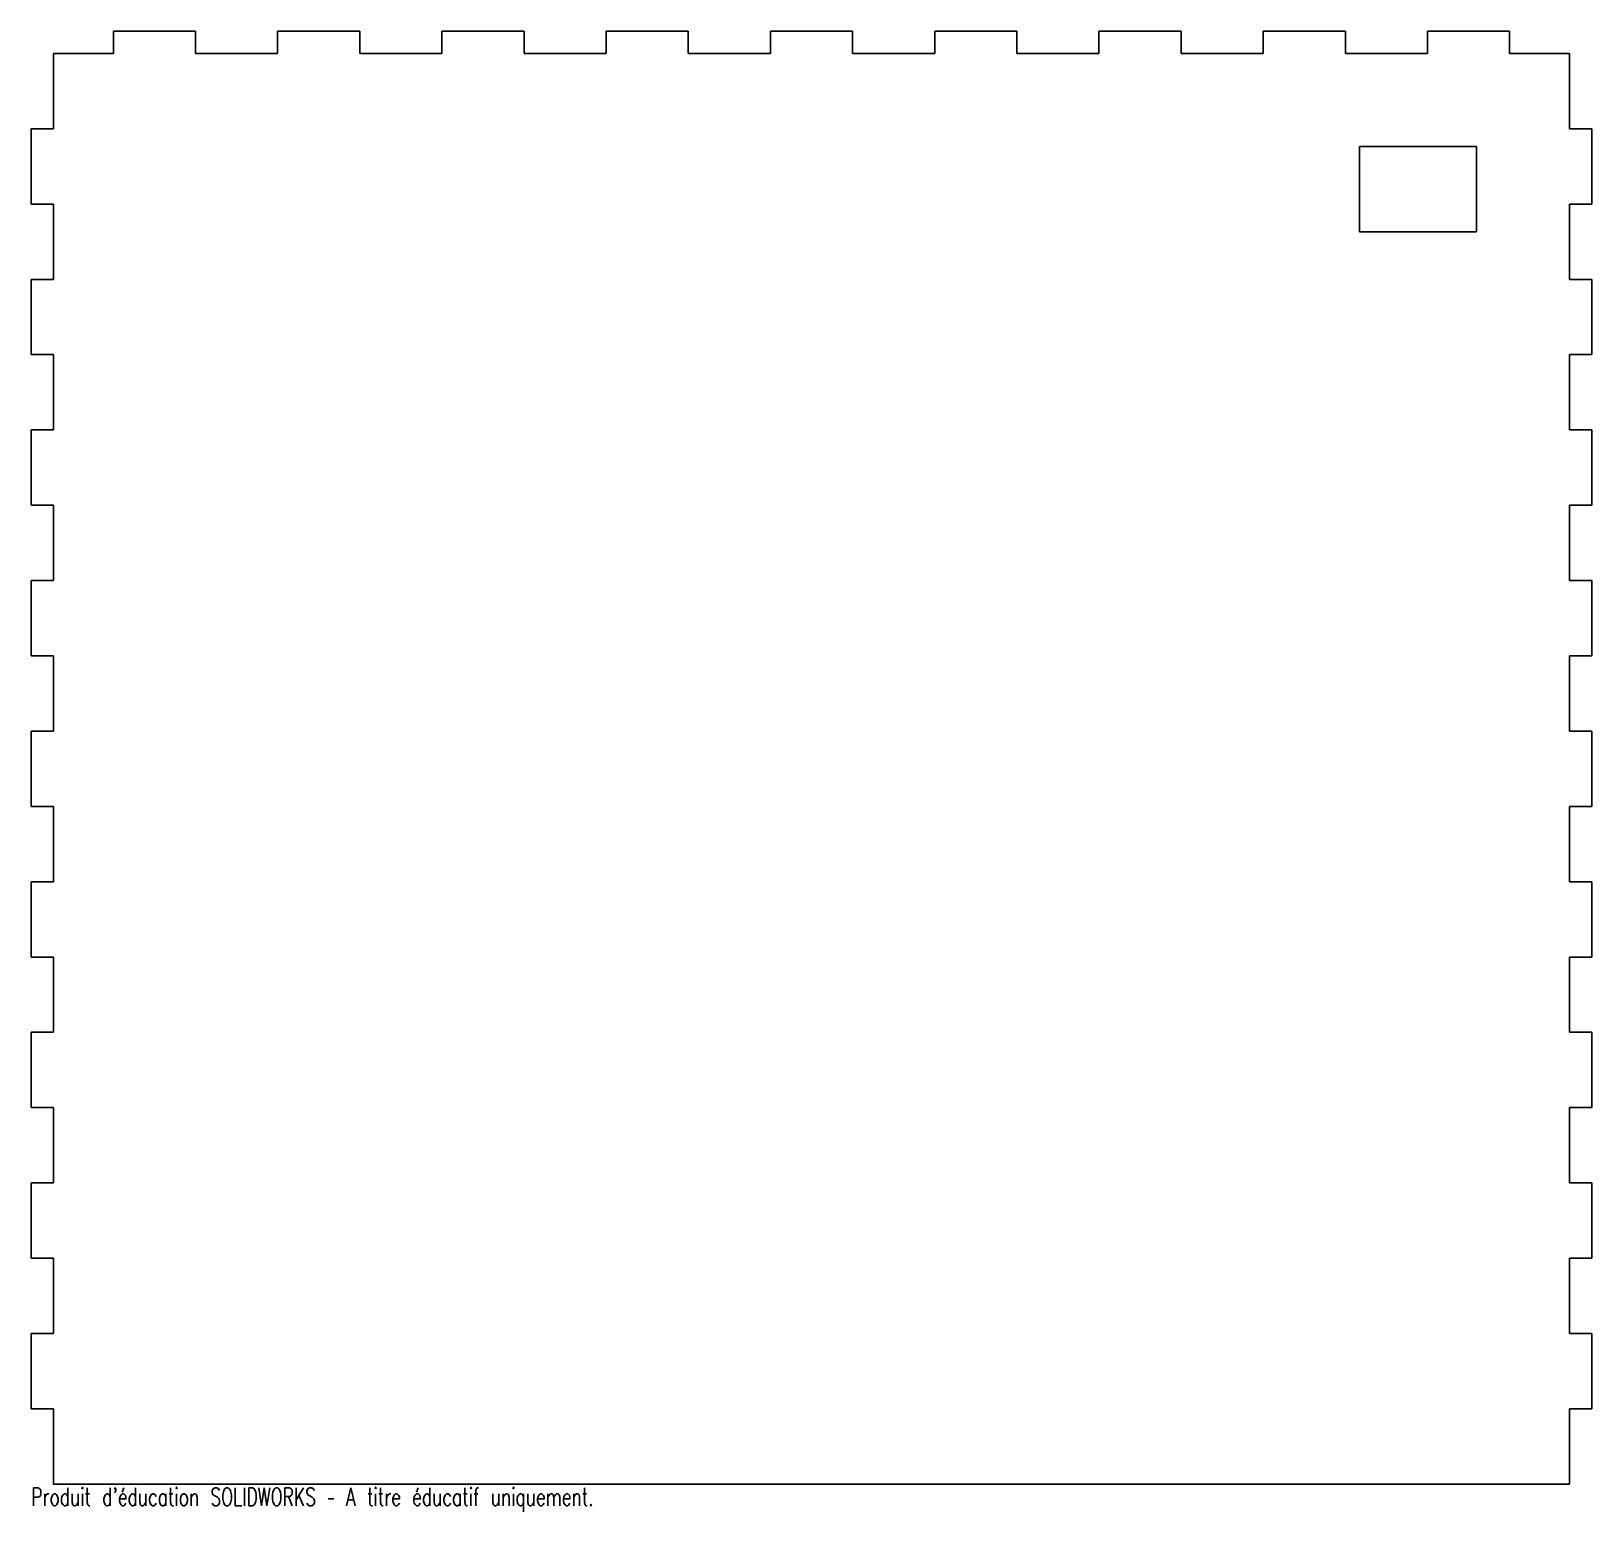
# Model space of a CAD drawing. Header units: millimetres. Extents: x -6 to 414, y -249 to 150.
import ezdxf

# ---------------------------------------------------------------- set-up
doc = ezdxf.new("R2010")
doc.units = ezdxf.units.MM
doc.styles.add('SLDTEXTSTYLE0', font='TXT', dxfattribs={"width": 0.7, "bigfont": 'bigfont'})

msp = doc.modelspace()

# ---------------------------------------------------------------- linework, layer by layer
at = {"color": 7, "linetype": 'Continuous', "lineweight": 25}
for p, q in [((16.11, 150), (38.21, 150)), ((16.11, 150), (16.11, 144)), ((38.21, 150), (38.21, 144)), ((60.32, 150), (82.42, 150)), ((60.32, 150), (60.32, 144)), ((82.42, 150), (82.42, 144)), ((104.53, 150), (126.63, 150)), ((104.53, 150), (104.53, 144)), ((126.63, 150), (126.63, 144)), ((148.74, 150), (170.84, 150)), ((148.74, 150), (148.74, 144)), ((170.84, 150), (170.84, 144)), ((192.95, 150), (215.05, 150)), ((192.95, 150), (192.95, 144)), ((215.05, 150), (215.05, 144)), ((237.16, 150), (259.26, 150)), ((237.16, 150), (237.16, 144)), ((259.26, 150), (259.26, 144)), ((281.37, 150), (303.47, 150)), ((281.37, 150), (281.37, 144)), ((303.47, 150), (303.47, 144)), ((325.58, 150), (347.68, 150)), ((325.58, 150), (325.58, 144)), ((347.68, 150), (347.68, 144)), ((369.79, 150), (391.89, 150)), ((369.79, 150), (369.79, 144)), ((391.89, 150), (391.89, 144)), ((16.11, 144), (0, 144)), ((0, 123.73), (0, 144)), ((60.32, 144), (38.21, 144)), ((104.53, 144), (82.42, 144)), ((148.74, 144), (126.63, 144)), ((192.95, 144), (170.84, 144)), ((237.16, 144), (215.05, 144)), ((281.37, 144), (259.26, 144)), ((325.58, 144), (303.47, 144)), ((369.79, 144), (347.68, 144)), ((408, 144), (391.89, 144)), ((408, 123.73), (408, 144)), ((0, 123.73), (-6, 123.73)), ((-6, 123.73), (-6, 103.46)), ((414, 123.73), (408, 123.73)), ((414, 103.46), (414, 123.73)), ((351.5, 119), (351.5, 96)), ((351.5, 119), (383, 119)), ((383, 119), (383, 96)), ((0, 103.46), (-6, 103.46)), ((0, 83.19), (0, 103.46)), ((408, 83.19), (408, 103.46)), ((414, 103.46), (408, 103.46)), ((351.5, 96), (383, 96)), ((0, 83.19), (-6, 83.19)), ((-6, 83.19), (-6, 62.92)), ((414, 83.19), (408, 83.19)), ((414, 62.92), (414, 83.19)), ((0, 62.92), (-6, 62.92)), ((0, 42.65), (0, 62.92)), ((408, 42.65), (408, 62.92)), ((414, 62.92), (408, 62.92)), ((0, 42.65), (-6, 42.65)), ((-6, 42.65), (-6, 22.37)), ((414, 42.65), (408, 42.65)), ((414, 22.37), (414, 42.65)), ((0, 22.37), (-6, 22.37)), ((0, 2.1), (0, 22.37)), ((408, 2.1), (408, 22.37)), ((414, 22.37), (408, 22.37)), ((0, 2.1), (-6, 2.1)), ((-6, 2.1), (-6, -18.17)), ((414, 2.1), (408, 2.1)), ((414, -18.17), (414, 2.1)), ((0, -18.17), (-6, -18.17)), ((0, -38.44), (0, -18.17)), ((408, -38.44), (408, -18.17)), ((414, -18.17), (408, -18.17)), ((0, -38.44), (-6, -38.44)), ((-6, -38.44), (-6, -58.71)), ((414, -38.44), (408, -38.44)), ((414, -58.71), (414, -38.44)), ((0, -58.71), (-6, -58.71)), ((0, -78.98), (0, -58.71)), ((408, -78.98), (408, -58.71)), ((414, -58.71), (408, -58.71)), ((0, -78.98), (-6, -78.98)), ((-6, -78.98), (-6, -99.25)), ((414, -78.98), (408, -78.98)), ((414, -99.25), (414, -78.98)), ((0, -99.25), (-6, -99.25)), ((0, -119.52), (0, -99.25)), ((408, -119.52), (408, -99.25)), ((414, -99.25), (408, -99.25)), ((0, -119.52), (-6, -119.52)), ((-6, -119.52), (-6, -139.79)), ((414, -119.52), (408, -119.52)), ((414, -139.79), (414, -119.52)), ((0, -139.79), (-6, -139.79)), ((0, -160.06), (0, -139.79)), ((408, -160.06), (408, -139.79)), ((414, -139.79), (408, -139.79)), ((0, -160.06), (-6, -160.06)), ((-6, -160.06), (-6, -180.34)), ((414, -160.06), (408, -160.06)), ((414, -180.34), (414, -160.06)), ((0, -180.34), (-6, -180.34)), ((0, -200.61), (0, -180.34)), ((408, -200.61), (408, -180.34)), ((414, -180.34), (408, -180.34)), ((0, -200.61), (-6, -200.61)), ((-6, -200.61), (-6, -220.88)), ((414, -200.61), (408, -200.61)), ((414, -220.88), (414, -200.61)), ((0, -220.88), (-6, -220.88)), ((0, -241.15), (0, -220.88)), ((414, -220.88), (408, -220.88)), ((408, -241.15), (408, -220.88)), ((0, -241.15), (408, -241.15))]:
    msp.add_line(p, q, dxfattribs=at)

# ---------------------------------------------------------------- texts
at = {"color": 7, "linetype": 'Continuous', "insert": (-6, -242.17), "char_height": 4.8336, "attachment_point": 1, "style": 'SLDTEXTSTYLE0'}
msp.add_mtext("Produit d'éducation SOLIDWORKS – A titre éducatif uniquement.", dxfattribs=at)

doc.saveas('drawing.dxf')
